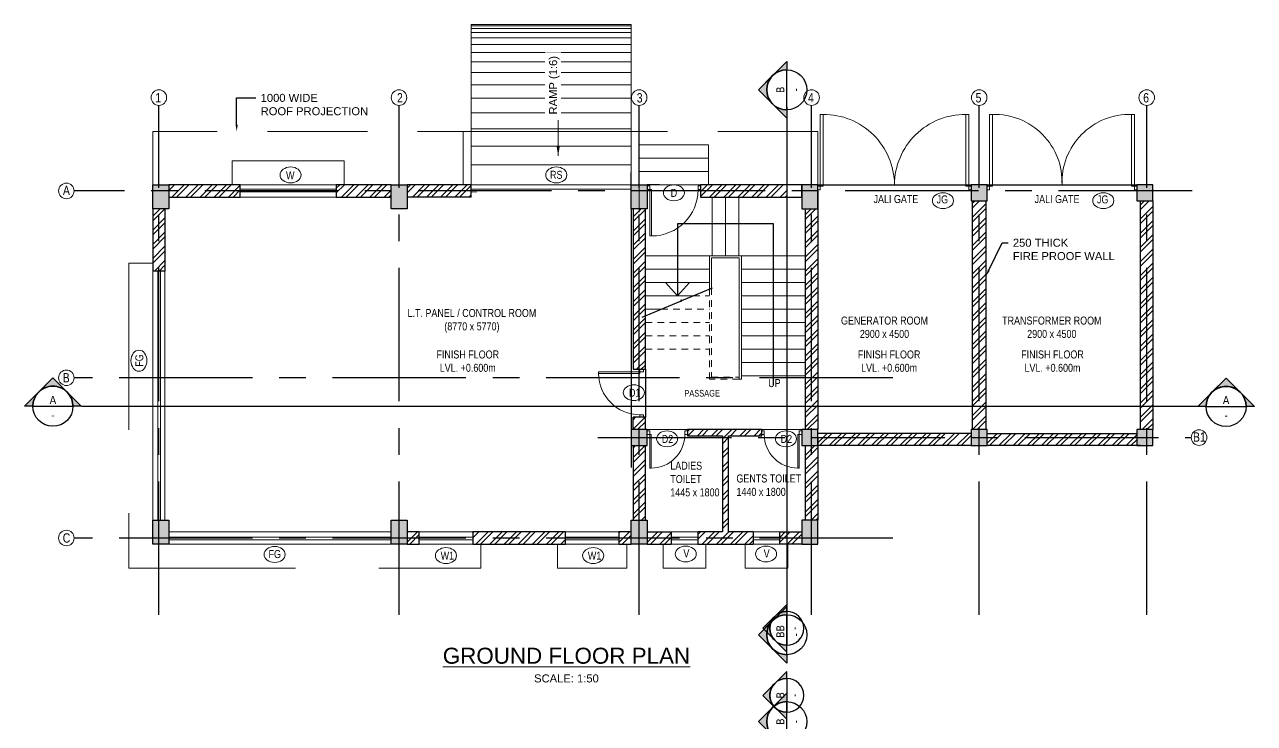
# Model space of a CAD drawing. Header units: millimetres. Extents: x 2923 to 3086, y 1840 to 1916.
# Drawn here: x 3021.62 to 3044.66, y 1899.89 to 1912.98 of the extents above; entities that cross this region are included whole.
import ezdxf
from ezdxf import colors
from ezdxf.entities.mleader import LeaderData, LeaderLine
from ezdxf.enums import TextEntityAlignment as Align
from ezdxf.math import Vec2, Vec3

# ---------------------------------------------------------------- set-up
doc = ezdxf.new("R2010")
doc.units = ezdxf.units.MM
doc.linetypes.add('CENTERX2', pattern=[4, 2.5, -0.5, 0.5, -0.5])
doc.linetypes.add('HIDDEN2', pattern=[0.1875, 0.125, -0.0625])
for name, color, linetype in [('COLUMN', 1, 'Continuous'), ('CONT. LINE', 7, 'Continuous'), ('DIM_100', 7, 'Continuous'), ('DIM_50', 7, 'Continuous'), ('GRID', 8, 'CENTERX2'), ('HATCH', 8, 'Continuous'), ('RAILING', 8, 'Continuous'), ('SECTION_LINE', 7, 'CENTERX2'), ('STAIR', 6, 'Continuous'), ('WALL', 1, 'Continuous')]:
    doc.layers.add(name, color=color, linetype=linetype)
for name, color, linetype, lineweight in [('DOOR', 8, 'Continuous', 13), ('RAMP', 6, 'Continuous', 13), ('ROLING_SHUTTER', 6, 'Continuous', 13), ('ROOF_PROJECTION', 8, 'HIDDEN2', 13), ('Text', 7, 'Continuous', 13), ('WINDOW', 8, 'Continuous', 13)]:
    doc.layers.add(name, color=color, linetype=linetype, lineweight=lineweight)
doc.styles.add('LII-GTEXT', font='arial.ttf', dxfattribs={"width": 0.8})
doc.styles.get("Standard").update_dxf_attribs({"font": 'arial.ttf'})
doc.styles.add('Tahoma', font='tahoma.ttf')
doc.linetypes.add('ZIGZAG', pattern='A,0.0001,-0.2,[131,ltypeshp.shx,S=0.2,R=0,X=-0.2,Y=0],-0.4,[131,ltypeshp.shx,S=0.2,R=180,X=0.2,Y=0],-0.2', length=0.8001)
doc.dimstyles.new('DIM_50', dxfattribs={"dimtxt": 0.15, "dimasz": 0.125, "dimexe": 0.125, "dimexo": 0.125, "dimgap": 0.0625, "dimtad": 1, "dimdec": 0, "dimlfac": 1000, "dimzin": 0, "dimdsep": 46, "dimtxsty": 'LII-GTEXT', "dimcen": 1, "dimclrd": 256, "dimclre": 256, "dimclrt": 256, "dimadec": 0, "dimazin": 0, "dimtfac": 1, "dimtdec": 0, "dimtofl": 0, "dimtmove": 0, "dimatfit": 3, "dimfxl": 1, "dimtolj": 1, "dimtzin": 0, "dimlwd": -1, "dimlwe": -1, "dimarcsym": 0})
pattern_1 = [(45, (2997.81983, 2044.94288), (-0.13258252, 0.13258252), []), (45, (2997.90822, 2044.94288), (-0.13258252, 0.13258252), [])]

# ---------------------------------------------------------------- blocks, each defined once
blk = doc.blocks.new('*U3')
h = blk.add_hatch(color=256)
edge = h.paths.add_edge_path()
edge.add_line((-6.35, 0), (-8.98, 0))
edge.add_line((-8.98, 0), (0, 8.98))
edge.add_line((0, 8.98), (8.98, 0))
edge.add_line((8.98, 0), (6.35, 0))
edge.add_arc((0, 0), 6.35, 0, 180)
blk.add_line((-6.35, 0), (6.35, 0))
for points in [[(-6.35, 0), (-8.98, 0), (0, 8.98), (8.98, 0), (6.35, 0, 1)], [(4.49, 4.49, 0.414214), (-4.49, 4.49), (0, 8.98), (4.49, 4.49)]]:
    blk.add_lwpolyline(points, format="xyb", close=True)
blk.add_circle((0, 0), 6.35)
at = {"style": 'Tahoma', "flags": 8}
blk.add_attdef('VIEWNUMBER', text='', height=2.5, dxfattribs=at).set_placement((0, 0), align=Align.BOTTOM_CENTER)
blk.add_attdef('SHEETNUMBER', text='', height=2.5, dxfattribs=at).set_placement((0, -1.59), align=Align.TOP_CENTER)
blk = doc.blocks.new('*U5')
h = blk.add_hatch(color=256)
edge = h.paths.add_edge_path()
edge.add_line((-0.25, 0), (-0.354, 0))
edge.add_line((-0.354, 0), (0, 0.354))
edge.add_line((0, 0.354), (0.354, 0))
edge.add_line((0.354, 0), (0.25, 0))
edge.add_arc((0, 0), 0.25, 0, 180)
blk.add_line((-0.25, 0), (0.25, 0))
for points in [[(-0.25, 0), (-0.354, 0), (0, 0.354), (0.354, 0), (0.25, 0, 1)], [(0.177, 0.177, 0.414214), (-0.177, 0.177), (0, 0.354), (0.177, 0.177)]]:
    blk.add_lwpolyline(points, format="xyb", close=True)
blk.add_circle((0, 0), 0.25)
at = {"style": 'Tahoma', "flags": 8}
blk.add_attdef('VIEWNUMBER', text='', height=0.0938, dxfattribs=at).set_placement((0, 0), align=Align.BOTTOM_CENTER)
blk.add_attdef('SHEETNUMBER', text='', height=0.0938, dxfattribs=at).set_placement((0, -0.063), align=Align.TOP_CENTER)

msp = doc.modelspace()

# ---------------------------------------------------------------- hatches: boundary and pattern name
at = {"layer": 'HATCH'}
h = msp.add_hatch(dxfattribs=at)
h.set_pattern_fill('ANSI32', color=256, scale=0.5)
h.set_pattern_definition(pattern_1)
h.paths.add_polyline_path([(3025.6615, 1909.7504), (3025.6615, 1909.9804), (3024.3215, 1909.9804), (3024.3215, 1909.7504)])
h.paths.add_polyline_path([(3028.4865, 1909.7504), (3028.4865, 1909.9804), (3027.4615, 1909.9804), (3027.4615, 1909.7504)])
h.paths.add_polyline_path([(3029.9865, 1909.7504), (3029.9865, 1909.9804), (3028.7865, 1909.9804), (3028.7865, 1909.7504)])
h.paths.add_polyline_path([(3024.0215, 1908.3654), (3024.2515, 1908.3654), (3024.2515, 1909.5304), (3024.0215, 1909.5304)])
h.paths.add_polyline_path([(3034.2865, 1909.9798), (3034.2865, 1909.7498), (3035.9007, 1909.7503), (3035.9007, 1909.9803)])
h.paths.add_polyline_path([(3033.0215, 1906.5254), (3033.2515, 1906.5254), (3033.2515, 1909.5304), (3033.0215, 1909.5304)])
h.paths.add_polyline_path([(3033.2515, 1905.3954), (3033.2515, 1905.6254), (3033.0215, 1905.6254), (3033.0215, 1905.3954)])
h.paths.add_polyline_path([(3033.0215, 1903.7004), (3033.2515, 1903.7004), (3033.2515, 1905.0954), (3033.0215, 1905.0954)])
h.paths.add_polyline_path([(3034.0393, 1905.3954), (3034.0393, 1905.2804), (3034.6965, 1905.2804), (3034.6965, 1903.4804), (3034.2365, 1903.4804), (3034.2365, 1903.2504), (3035.2715, 1903.2504), (3035.2715, 1903.4804), (3034.8115, 1903.4804), (3034.8115, 1905.2804), (3035.431, 1905.2804), (3035.431, 1905.3954)])
h.paths.add_polyline_path([(3028.7865, 1903.2504), (3029.0165, 1903.2504), (3029.0165, 1903.4804), (3028.7865, 1903.4804)])
h.paths.add_polyline_path([(3031.7565, 1903.2504), (3031.7565, 1903.4804), (3030.0165, 1903.4804), (3030.0165, 1903.2504)])
h.paths.add_polyline_path([(3032.9865, 1903.2504), (3032.9865, 1903.4804), (3032.7565, 1903.4804), (3032.7565, 1903.2504)])
h.paths.add_polyline_path([(3033.7365, 1903.2504), (3033.7365, 1903.4804), (3033.2865, 1903.4804), (3033.2865, 1903.2504)])
h.paths.add_polyline_path([(3035.7715, 1903.2504), (3035.9007, 1903.2504), (3035.9007, 1903.4804), (3035.7715, 1903.4804)])
h.paths.add_polyline_path([(3035.9007, 1903.2504), (3036.1815, 1903.2504), (3036.1815, 1903.4804), (3035.9007, 1903.4804)])
h.paths.add_polyline_path([(3036.4815, 1905.0954), (3036.2515, 1905.0954), (3036.2515, 1903.7004), (3036.4815, 1903.7004)])
h.paths.add_polyline_path([(3036.2515, 1905.3954), (3036.4815, 1905.3954), (3036.4815, 1905.8289), (3036.2515, 1905.8289)])
h.paths.add_polyline_path([(3036.2515, 1905.8289), (3036.4815, 1905.8289), (3036.4815, 1909.5304), (3036.2515, 1909.5304)])
h.paths.add_polyline_path([(3036.4815, 1905.3254), (3036.4815, 1905.0954), (3039.3565, 1905.0954), (3039.3565, 1905.3254)])
h.paths.add_polyline_path([(3039.3815, 1905.3954), (3039.6315, 1905.3954), (3039.6315, 1905.8289), (3039.3815, 1905.8289)])
h.paths.add_polyline_path([(3039.3815, 1905.8289), (3039.6315, 1905.8289), (3039.6315, 1909.6804), (3039.3815, 1909.6804)])
h.paths.add_polyline_path([(3042.4615, 1905.0954), (3042.4615, 1905.3254), (3039.6565, 1905.3254), (3039.6565, 1905.0954)])
h.paths.add_polyline_path([(3042.7615, 1909.6804), (3042.5315, 1909.6804), (3042.5315, 1905.8289), (3042.7615, 1905.8289)])
h = msp.add_hatch(color=256, dxfattribs=at)
h.dxf.hatch_style = 1
h.paths.add_polyline_path([(3024.3215, 1909.9804), (3024.0215, 1909.9804), (3024.0215, 1909.5304), (3024.3215, 1909.5304)])
h = msp.add_hatch(color=256, dxfattribs=at)
h.dxf.hatch_style = 1
h.paths.add_polyline_path([(3028.7865, 1909.9804), (3028.4865, 1909.9804), (3028.4865, 1909.5304), (3028.7865, 1909.5304)])
h = msp.add_hatch(color=256, dxfattribs=at)
h.dxf.hatch_style = 1
h.paths.add_polyline_path([(3033.2865, 1909.9804), (3032.9865, 1909.9804), (3032.9865, 1909.5304), (3033.2865, 1909.5304)])
h = msp.add_hatch(color=256, dxfattribs=at)
h.dxf.hatch_style = 1
h.paths.add_polyline_path([(3036.4815, 1909.9804), (3036.1815, 1909.9804), (3036.1815, 1909.5304), (3036.4815, 1909.5304)])
h = msp.add_hatch(color=256, dxfattribs=at)
h.dxf.hatch_style = 1
h.paths.add_polyline_path([(3039.6565, 1909.9804), (3039.3565, 1909.9804), (3039.3565, 1909.6804), (3039.6565, 1909.6804)])
h = msp.add_hatch(color=256, dxfattribs=at)
h.dxf.hatch_style = 1
h.paths.add_polyline_path([(3042.7615, 1909.9804), (3042.4615, 1909.9804), (3042.4615, 1909.6804), (3042.7615, 1909.6804)])
h = msp.add_hatch(dxfattribs=at)
h.set_pattern_fill('ANSI32', color=256, scale=0.5)
h.set_pattern_definition(pattern_1)
h.paths.add_polyline_path([(3042.6115, 1905.8289), (3042.5315, 1905.8289), (3042.5315, 1905.3954), (3042.6115, 1905.3954)])
h.paths.add_polyline_path([(3042.6115, 1905.3954), (3042.7615, 1905.3954), (3042.7615, 1905.8289), (3042.6115, 1905.8289)])
h = msp.add_hatch(color=256, dxfattribs=at)
h.dxf.hatch_style = 1
h.paths.add_polyline_path([(3033.2865, 1905.3954), (3032.9865, 1905.3954), (3032.9865, 1905.0954), (3033.2865, 1905.0954)])
h = msp.add_hatch(color=256, dxfattribs=at)
h.dxf.hatch_style = 1
h.paths.add_polyline_path([(3036.4815, 1905.3954), (3036.1815, 1905.3954), (3036.1815, 1905.0954), (3036.4815, 1905.0954)])
h = msp.add_hatch(color=256, dxfattribs=at)
h.dxf.hatch_style = 1
h.paths.add_polyline_path([(3039.6565, 1905.3954), (3039.3565, 1905.3954), (3039.3565, 1905.0954), (3039.6565, 1905.0954)])
h = msp.add_hatch(color=256, dxfattribs=at)
h.dxf.hatch_style = 1
h.paths.add_polyline_path([(3042.7615, 1905.3954), (3042.4615, 1905.3954), (3042.4615, 1905.0954), (3042.7615, 1905.0954)])
h = msp.add_hatch(color=256, dxfattribs=at)
h.dxf.hatch_style = 1
h.paths.add_polyline_path([(3024.3215, 1903.7004), (3024.0215, 1903.7004), (3024.0215, 1903.2504), (3024.3215, 1903.2504)])
h = msp.add_hatch(color=256, dxfattribs=at)
h.dxf.hatch_style = 1
h.paths.add_polyline_path([(3028.7865, 1903.7004), (3028.4865, 1903.7004), (3028.4865, 1903.2504), (3028.7865, 1903.2504)])
h = msp.add_hatch(color=256, dxfattribs=at)
h.dxf.hatch_style = 1
h.paths.add_polyline_path([(3033.2865, 1903.7004), (3032.9865, 1903.7004), (3032.9865, 1903.2504), (3033.2865, 1903.2504)])
h = msp.add_hatch(color=256, dxfattribs=at)
h.dxf.hatch_style = 1
h.paths.add_polyline_path([(3036.4815, 1903.7004), (3036.1815, 1903.7004), (3036.1815, 1903.2504), (3036.4815, 1903.2504)])

# ---------------------------------------------------------------- linework, layer by layer
at = {"layer": 'COLUMN'}
for points in [[(3024.0215, 1909.9804), (3024.3215, 1909.9804), (3024.3215, 1909.5304), (3024.0215, 1909.5304)], [(3028.4865, 1909.9804), (3028.7865, 1909.9804), (3028.7865, 1909.5304), (3028.4865, 1909.5304)], [(3032.9865, 1909.9804), (3033.2865, 1909.9804), (3033.2865, 1909.5304), (3032.9865, 1909.5304)], [(3036.4815, 1909.9804), (3036.1815, 1909.9804), (3036.1815, 1909.5304), (3036.4815, 1909.5304)], [(3039.6565, 1909.9804), (3039.3565, 1909.9804), (3039.3565, 1909.6804), (3039.6565, 1909.6804)], [(3042.7615, 1909.9804), (3042.4615, 1909.9804), (3042.4615, 1909.6804), (3042.7615, 1909.6804)], [(3033.2865, 1905.3954), (3032.9865, 1905.3954), (3032.9865, 1905.0954), (3033.2865, 1905.0954)], [(3036.4815, 1905.3954), (3036.1815, 1905.3954), (3036.1815, 1905.0954), (3036.4815, 1905.0954)], [(3039.6565, 1905.3954), (3039.3565, 1905.3954), (3039.3565, 1905.0954), (3039.6565, 1905.0954)], [(3042.7615, 1905.3954), (3042.4615, 1905.3954), (3042.4615, 1905.0954), (3042.7615, 1905.0954)], [(3024.0215, 1903.7004), (3024.3215, 1903.7004), (3024.3215, 1903.2504), (3024.0215, 1903.2504)], [(3028.4865, 1903.7004), (3028.7865, 1903.7004), (3028.7865, 1903.2504), (3028.4865, 1903.2504)], [(3032.9865, 1903.7004), (3033.2865, 1903.7004), (3033.2865, 1903.2504), (3032.9865, 1903.2504)], [(3036.4815, 1903.7004), (3036.1815, 1903.7004), (3036.1815, 1903.2504), (3036.4815, 1903.2504)]]:
    msp.add_lwpolyline(points, close=True, dxfattribs=at)
at = {"layer": 'CONT. LINE'}
msp.add_lwpolyline([(3033.1936, 1907.5017), (3033.9111, 1907.8025), (3033.9235, 1907.7891), (3033.9218, 1907.8256), (3033.9342, 1907.8122), (3034.5083, 1908.0529)], dxfattribs=at)
at = {"layer": 'DIM_50'}
for p, q in [((3036.4815, 1909.9804), (3039.3565, 1909.9804)), ((3039.6565, 1909.9804), (3042.4615, 1909.9804)), ((3033.2515, 1906.5254), (3033.2515, 1905.6254))]:
    msp.add_line(p, q, dxfattribs=at)
for points in [[(3035.6515, 1906.2257), (3035.6515, 1909.2479), (3033.8515, 1909.2479), (3033.8515, 1907.9004)], [(3033.6269, 1908.1504), (3033.8515, 1907.9004), (3034.076, 1908.1504)]]:
    msp.add_lwpolyline(points, dxfattribs=at)
at = {"layer": 'DOOR', "lineweight": 9}
for points in [[(3036.582, 1909.9555), (3036.582, 1911.2983), (3036.5272, 1911.2983), (3036.5272, 1909.9555)], [(3039.2559, 1909.9554), (3039.2559, 1911.2983), (3039.3107, 1911.2983), (3039.3107, 1909.9554)], [(3039.757, 1909.9554), (3039.757, 1911.2983), (3039.7022, 1911.2983), (3039.7022, 1909.9554)], [(3042.3595, 1909.9554), (3042.3595, 1911.2983), (3042.4143, 1911.2983), (3042.4143, 1909.9554)], [(3033.3336, 1909.9579), (3033.3336, 1909.8893), (3033.2865, 1909.8893), (3033.2865, 1909.9579)], [(3033.369, 1909.8893), (3033.369, 1909.0224), (3033.3336, 1909.0224), (3033.3336, 1909.8893)], [(3034.2865, 1909.9579), (3034.2865, 1909.8893), (3034.2393, 1909.8893), (3034.2393, 1909.9579)], [(3036.5272, 1909.9555), (3036.5272, 1909.8869), (3036.48, 1909.8869), (3036.48, 1909.9555)], [(3039.3107, 1909.9555), (3039.3107, 1909.8869), (3039.3579, 1909.8869), (3039.3579, 1909.9555)], [(3039.7022, 1909.9555), (3039.7022, 1909.8869), (3039.655, 1909.8869), (3039.655, 1909.9555)], [(3042.4143, 1909.9555), (3042.4143, 1909.8869), (3042.4615, 1909.8869), (3042.4615, 1909.9555)], [(3033.2165, 1906.5254), (3033.1479, 1906.5254), (3033.1479, 1906.4783), (3033.2165, 1906.4783)], [(3033.1479, 1906.4468), (3032.3767, 1906.4468), (3032.3767, 1906.4782), (3033.1479, 1906.4782)], [(3033.2172, 1905.6726), (3033.1486, 1905.6726), (3033.1486, 1905.6254), (3033.2172, 1905.6254)], [(3033.3336, 1905.3729), (3033.3336, 1905.3043), (3033.2865, 1905.3043), (3033.2865, 1905.3729)], [(3034.0393, 1905.3729), (3034.0393, 1905.3043), (3033.9921, 1905.3043), (3033.9921, 1905.3729)], [(3035.431, 1905.374), (3035.431, 1905.3054), (3035.4781, 1905.3054), (3035.4781, 1905.374)], [(3036.1343, 1905.374), (3036.1343, 1905.3054), (3036.1815, 1905.3054), (3036.1815, 1905.374)], [(3033.3592, 1905.3043), (3033.3592, 1904.6738), (3033.3335, 1904.6738), (3033.3335, 1905.3043)], [(3036.1086, 1905.3054), (3036.1086, 1904.6749), (3036.1343, 1904.6749), (3036.1343, 1905.3054)]]:
    msp.add_lwpolyline(points, close=True, dxfattribs=at)
for centre, radius, start, end in [((3036.5921, 1909.9714), 1.3269, 0.38751, 90.47488), ((3039.2434, 1909.9738), 1.3245, 89.48262, 179.71461), ((3039.7926, 1910.0314), 1.2674, 357.69646, 91.58584), ((3042.3253, 1910.0314), 1.2674, 88.41416, 182.30354), ((3033.3695, 1909.8922), 0.8698, 269.96689, 359.80768), ((3033.1505, 1906.4463), 0.7738, 179.96689, 269.80768), ((3033.3595, 1905.3064), 0.6326, 269.96689, 359.80768), ((3036.1086, 1905.3054), 0.6305, 179.99868, 270)]:
    msp.add_arc(centre, radius, start, end, dxfattribs=at)
at = {"layer": 'GRID'}
for p, q in [((3024.1365, 1901.9254), (3024.1365, 1911.4679)), ((3033.1365, 1901.9254), (3033.1365, 1911.4679)), ((3036.3665, 1901.9254), (3036.3665, 1911.4679)), ((3039.5065, 1901.9254), (3039.5065, 1911.4679)), ((3042.6465, 1901.9254), (3042.6465, 1911.4679)), ((3043.4951, 1909.8654), (3022.5495, 1909.8654)), ((3037.8911, 1906.3654), (3022.5495, 1906.3654)), ((3032.363, 1905.2454), (3043.4803, 1905.2454)), ((3037.8911, 1903.3654), (3022.5495, 1903.3654))]:
    msp.add_line(p, q, dxfattribs=at)
at = {"layer": 'RAILING'}
msp.add_line((3032.9865, 1909.5304), (3032.9865, 1904.6856), dxfattribs=at)
at = {"layer": 'RAMP'}
for p, q in [((3029.9865, 1912.9554), (3032.9865, 1912.9554)), ((3029.9865, 1912.9054), (3032.9865, 1912.9054)), ((3029.9865, 1912.8304), (3032.9865, 1912.8304)), ((3029.9865, 1912.7304), (3032.9865, 1912.7304)), ((3029.9865, 1912.6054), (3032.9865, 1912.6054)), ((3029.9865, 1912.4554), (3032.9865, 1912.4554)), ((3029.9865, 1912.2804), (3032.9865, 1912.2804)), ((3029.9865, 1912.0804), (3032.9865, 1912.0804)), ((3029.9865, 1911.8554), (3032.9865, 1911.8554)), ((3029.9865, 1911.6054), (3032.9865, 1911.6054)), ((3029.9865, 1911.3304), (3032.9865, 1911.3304)), ((3029.9865, 1911.0304), (3032.9865, 1911.0304)), ((3029.9865, 1910.7054), (3032.9865, 1910.7054)), ((3029.9865, 1910.3554), (3032.9865, 1910.3554)), ((3029.9865, 1909.9804), (3032.9865, 1909.9804))]:
    msp.add_line(p, q, dxfattribs=at)
msp.add_lwpolyline([(3029.9865, 1909.9804), (3029.9865, 1912.9804), (3032.9865, 1912.9804), (3032.9865, 1909.9804)], dxfattribs=at)
at = {"layer": 'ROLING_SHUTTER', "linetype": 'ZIGZAG', "ltscale": 0.25}
msp.add_lwpolyline([(3029.9865, 1909.9002), (3032.9865, 1909.9002)], dxfattribs=at)
at = {"layer": 'ROLING_SHUTTER', "lineweight": 9, "transparency": 33554559}
for points in [[(3029.9865, 1909.9432), (3029.9908, 1909.9432), (3029.9865, 1909.8404)], [(3029.9908, 1909.9432), (3029.9865, 1909.8404), (3029.9908, 1909.8491)], [(3029.9865, 1909.8404), (3029.9908, 1909.8491), (3030.0979, 1909.8404)], [(3029.9908, 1909.8491), (3030.0979, 1909.8404), (3030.0979, 1909.8491)]]:
    msp.add_solid(points, dxfattribs=at)
at = {"layer": 'ROOF_PROJECTION', "ltscale": 15}
msp.add_lwpolyline([(3036.4815, 1909.9804), (3036.4815, 1910.9804), (3024.0215, 1910.9804), (3024.0215, 1909.9804)], dxfattribs=at)
at = {"layer": 'ROOF_PROJECTION', "ltscale": 25}
for points in [[(3029.8365, 1909.9804), (3029.8365, 1910.9804), (3033.1365, 1910.9804), (3033.1365, 1909.4684)], [(3027.6115, 1909.9804), (3027.6115, 1910.4304), (3025.5115, 1910.4304), (3025.5115, 1909.9804)], [(3032.9065, 1903.2504), (3032.9065, 1902.8004), (3031.6065, 1902.8004), (3031.6065, 1903.2504)], [(3034.3865, 1903.2504), (3034.3865, 1902.8004), (3033.5865, 1902.8004), (3033.5865, 1903.2504)], [(3035.9215, 1903.2504), (3035.9215, 1902.8004), (3035.1215, 1902.8004), (3035.1215, 1903.2504)]]:
    msp.add_lwpolyline(points, dxfattribs=at)
at = {"layer": 'SECTION_LINE', "ltscale": 10}
for points, elevation in [([(3035.9007, 1911.4339), (3035.9007, 1901.6883)], 0.02), ([(3043.6488, 1905.8289), (3022.6855, 1905.8289)], 0.01)]:
    msp.add_lwpolyline(points, dxfattribs=dict(at, elevation=elevation))
at = {"layer": 'STAIR', "lineweight": 13}
for p, q in [((3034.4365, 1910.7298), (3033.1365, 1910.7298)), ((3033.1365, 1909.9798), (3033.1365, 1910.7298)), ((3034.4365, 1909.9798), (3034.4365, 1910.7298)), ((3034.4365, 1910.4798), (3033.1365, 1910.4798)), ((3034.4365, 1910.2298), (3033.1365, 1910.2298)), ((3034.2865, 1909.9798), (3033.5165, 1909.9804)), ((3034.5015, 1908.6504), (3034.5015, 1909.7504)), ((3034.7515, 1908.6504), (3034.7515, 1909.7504)), ((3035.0015, 1908.6504), (3035.0015, 1909.7504)), ((3034.4515, 1908.029), (3034.4515, 1908.6504))]:
    msp.add_line(p, q, dxfattribs=at)
at = {"layer": 'STAIR', "linetype": 'HIDDEN2', "lineweight": 13}
for p, q in [((3034.1446, 1907.9004), (3034.4515, 1907.9004)), ((3034.4515, 1906.3404), (3034.4515, 1908.029)), ((3033.5482, 1907.6504), (3034.4515, 1907.6504)), ((3035.0115, 1906.3404), (3034.4515, 1906.3404))]:
    msp.add_line(p, q, dxfattribs=at)
at = {"layer": 'STAIR', "lineweight": 13}
for points in [[(3036.2515, 1908.6504), (3033.2515, 1908.6504)], [(3035.0515, 1908.6504), (3035.0515, 1906.3404), (3035.0115, 1906.3404), (3035.0115, 1908.6104), (3034.4915, 1908.6104), (3034.4915, 1908.0458)], [(3034.4515, 1908.4004), (3033.2515, 1908.4004)], [(3036.2515, 1908.4004), (3035.0515, 1908.4004)], [(3033.2515, 1908.1504), (3034.4515, 1908.1504)], [(3036.2515, 1908.1504), (3035.0515, 1908.1504)], [(3033.2515, 1907.9004), (3034.1446, 1907.9004)], [(3036.2515, 1907.9004), (3035.0515, 1907.9004)], [(3033.2515, 1907.6504), (3033.5482, 1907.6504)], [(3036.2515, 1907.6504), (3035.0515, 1907.6504)], [(3036.2515, 1907.4004), (3035.0515, 1907.4004)], [(3036.2515, 1907.1504), (3035.0515, 1907.1504)], [(3036.2515, 1906.9004), (3035.0515, 1906.9004)], [(3036.2515, 1906.6504), (3035.0515, 1906.6504)], [(3036.2515, 1906.4004), (3035.0515, 1906.4004)]]:
    msp.add_lwpolyline(points, dxfattribs=at)
at = {"layer": 'STAIR', "linetype": 'HIDDEN2', "lineweight": 13}
for points in [[(3034.4915, 1908.0458), (3034.4915, 1906.3804), (3035.0115, 1906.3804)], [(3033.2515, 1907.4004), (3034.4515, 1907.4004)], [(3033.2515, 1907.1504), (3034.4515, 1907.1504)], [(3033.2515, 1906.9004), (3034.4515, 1906.9004)]]:
    msp.add_lwpolyline(points, dxfattribs=at)
at = {"layer": 'Text'}
for p, q in [((3034.0393, 1905.3954), (3033.2865, 1905.3954)), ((3035.431, 1905.3954), (3036.1815, 1905.3954))]:
    msp.add_line(p, q, dxfattribs=at)
for centre in [(3024.1365, 1911.6137), (3028.6365, 1911.6137), (3033.1365, 1911.6137), (3036.3665, 1911.6137), (3039.5065, 1911.6137), (3042.6465, 1911.6137), (3022.4036, 1909.8654), (3022.4036, 1906.3654), (3043.6261, 1905.2454), (3022.4036, 1903.3654)]:
    msp.add_circle(centre, 0.1458, dxfattribs=at)
at = {"layer": 'Text', "extrusion": (0, 0, -1)}
for centre in [(3026.6045, 1910.1653), (3031.5831, 1910.1653), (3033.7862, 1909.8306), (3038.828, 1909.6835), (3041.8324, 1909.6835), (3033.0355, 1906.0873), (3033.6589, 1905.2221), (3035.8866, 1905.2221), (3029.5164, 1903.0359), (3032.2738, 1903.0359)]:
    msp.add_ellipse(centre, major_axis=(0.1976, 0), ratio=0.7521033, dxfattribs=at)
at = {"layer": 'Text'}
for centre, major_axis in [((3023.7629, 1906.6858), (0, 0.1976)), ((3026.306, 1903.0576), (0.1976, 0)), ((3034.0087, 1903.0655), (0.1976, 0)), ((3035.5131, 1903.0655), (0.1976, 0))]:
    msp.add_ellipse(centre, major_axis=major_axis, ratio=0.7521033, dxfattribs=at)
at = {"layer": 'WALL'}
for p, q in [((3032.9865, 1909.9804), (3032.9865, 1910.2104)), ((3029.9865, 1909.9804), (3028.7865, 1909.9804)), ((3029.9865, 1909.7504), (3029.9865, 1909.9804)), ((3029.9865, 1909.7504), (3029.9865, 1909.9804)), ((3033.5165, 1909.9804), (3033.2865, 1909.9804)), ((3029.9865, 1909.7504), (3028.7865, 1909.7504)), ((3024.0215, 1909.5304), (3024.0215, 1908.3654)), ((3024.2515, 1909.5304), (3024.2515, 1908.3654)), ((3024.2515, 1908.3654), (3024.0215, 1908.3654)), ((3033.0215, 1905.3954), (3033.0215, 1905.6254)), ((3033.2515, 1905.6254), (3033.0215, 1905.6254)), ((3033.2515, 1905.3954), (3033.2515, 1905.6254)), ((3033.7365, 1903.4804), (3033.7365, 1903.2504)), ((3034.2365, 1903.4804), (3034.2365, 1903.2504)), ((3035.2715, 1903.4804), (3035.2715, 1903.2504))]:
    msp.add_line(p, q, dxfattribs=at)
for points in [[(3024.3215, 1909.7504), (3025.6615, 1909.7504), (3025.6615, 1909.9804), (3024.3215, 1909.9804)], [(3028.4865, 1909.9804), (3027.4615, 1909.9804), (3027.4615, 1909.7504), (3028.4865, 1909.7504)], [(3036.4815, 1909.8654), (3036.4815, 1905.3954)], [(3033.0215, 1909.5304), (3033.0215, 1906.5254), (3033.2515, 1906.5254), (3033.2515, 1909.5304)], [(3036.2515, 1905.3954), (3036.2515, 1909.5304)], [(3039.3815, 1905.3954), (3039.3815, 1909.6804), (3039.6315, 1909.6804), (3039.6315, 1905.3954)], [(3042.5315, 1905.3954), (3042.5315, 1909.6804), (3042.7615, 1909.6804), (3042.7615, 1905.3954)], [(3035.2715, 1903.4804), (3034.8115, 1903.4804), (3034.8115, 1905.2804), (3035.431, 1905.2804), (3035.431, 1905.3954), (3034.0393, 1905.3954), (3034.0393, 1905.2804), (3034.6965, 1905.2804), (3034.6965, 1903.4804), (3034.2365, 1903.4804)], [(3039.3565, 1905.3254), (3036.4815, 1905.3254)], [(3036.4815, 1905.2504), (3036.4815, 1903.7004)], [(3039.6565, 1905.3254), (3042.4615, 1905.3254)], [(3033.0215, 1905.0954), (3033.0215, 1903.7004)], [(3033.2515, 1903.7004), (3033.2515, 1905.0954)], [(3036.2515, 1903.7004), (3036.2515, 1905.0954)], [(3039.3565, 1905.0954), (3036.4815, 1905.0954)], [(3042.5201, 1905.0954), (3039.6565, 1905.0954)], [(3028.7865, 1903.2504), (3029.0165, 1903.2504), (3029.0165, 1903.4804), (3028.7865, 1903.4804)], [(3030.0165, 1903.2504), (3031.7565, 1903.2504), (3031.7565, 1903.4804), (3030.0165, 1903.4804), (3030.0165, 1903.2504)], [(3032.9865, 1903.4804), (3032.7565, 1903.4804), (3032.7565, 1903.2504), (3032.9865, 1903.2504)], [(3033.2865, 1903.4804), (3033.7365, 1903.4804)], [(3036.1815, 1903.2504), (3035.7715, 1903.2504), (3035.7715, 1903.4804), (3036.1815, 1903.4804)], [(3033.2865, 1903.2504), (3033.7365, 1903.2504)], [(3034.2365, 1903.2504), (3035.2715, 1903.2504)]]:
    msp.add_lwpolyline(points, dxfattribs=at)
msp.add_lwpolyline([(3034.2865, 1909.7498), (3036.1815, 1909.7504), (3036.1815, 1909.9804), (3034.2865, 1909.9798)], close=True, dxfattribs=at)
at = {"layer": 'WINDOW'}
for p, q in [((3025.6615, 1909.9804), (3027.4615, 1909.9804)), ((3025.6615, 1909.8973), (3027.4615, 1909.8973)), ((3025.6615, 1909.8473), (3027.4615, 1909.8473)), ((3025.6615, 1909.7504), (3027.4615, 1909.7504)), ((3024.0215, 1908.3654), (3024.0215, 1903.7004)), ((3024.1183, 1908.3654), (3024.1183, 1903.7004)), ((3024.1683, 1908.3654), (3024.1683, 1903.7004)), ((3024.2515, 1908.3654), (3024.2515, 1903.7004)), ((3024.3215, 1903.4804), (3028.4865, 1903.4804)), ((3024.3215, 1903.3836), (3028.4865, 1903.3836)), ((3024.3215, 1903.3336), (3028.4865, 1903.3336)), ((3029.0165, 1903.4804), (3030.0165, 1903.4804)), ((3029.0165, 1903.3836), (3030.0165, 1903.3836)), ((3029.0165, 1903.3336), (3030.0165, 1903.3336)), ((3031.7565, 1903.4804), (3032.7565, 1903.4804)), ((3031.7565, 1903.3836), (3032.7565, 1903.3836)), ((3031.7565, 1903.3336), (3032.7565, 1903.3336)), ((3033.7365, 1903.4804), (3034.2365, 1903.4804)), ((3033.7365, 1903.3836), (3034.2365, 1903.3836)), ((3033.7365, 1903.3336), (3034.2365, 1903.3336)), ((3035.2715, 1903.4804), (3035.7715, 1903.4804)), ((3035.2715, 1903.3836), (3035.7715, 1903.3836)), ((3035.2715, 1903.3336), (3035.7715, 1903.3336)), ((3024.3215, 1903.2504), (3028.4865, 1903.2504)), ((3029.0165, 1903.2504), (3030.0165, 1903.2504)), ((3031.7565, 1903.2504), (3032.7565, 1903.2504)), ((3033.7365, 1903.2504), (3034.2365, 1903.2504)), ((3035.2715, 1903.2504), (3035.7715, 1903.2504))]:
    msp.add_line(p, q, dxfattribs=at)

# ---------------------------------------------------------------- block references
at = {"layer": 'DIM_100'}
ref = msp.add_blockref('*U3', (3035.9007, 1901.6738, 0.02), dxfattribs=dict(at, xscale=-0.05, yscale=0.05, zscale=0.05, rotation=90))
ref.add_attrib('VIEWNUMBER', 'B', dxfattribs={"layer": '0', "height": 0.15, "rotation": 90, "style": 'Tahoma'}).set_placement((3035.9007, 1901.6738, 0.02), align=Align.BOTTOM_CENTER)
ref.add_attrib('SHEETNUMBER', '-', dxfattribs={"layer": '0', "height": 0.125, "rotation": 90, "style": 'Tahoma'}).set_placement((3035.9801, 1901.6738, 0.02), align=Align.TOP_CENTER)
at = {"layer": 'DIM_50'}
ref = msp.add_blockref('*U5', (3035.9007, 1911.7592), dxfattribs=dict(at, xscale=1.5, yscale=1.5, zscale=1.5, rotation=90))
ref.add_attrib('VIEWNUMBER', 'B', dxfattribs={"layer": '0', "height": 0.15, "rotation": 90, "style": 'Tahoma'}).set_placement((3035.9007, 1911.7592), align=Align.BOTTOM_CENTER)
ref.add_attrib('SHEETNUMBER', '-', dxfattribs={"layer": '0', "height": 0.1406, "rotation": 90, "style": 'Tahoma'}).set_placement((3035.9944, 1911.7592), align=Align.TOP_CENTER)
ref = msp.add_blockref('*U5', (3022.1512, 1905.8328), dxfattribs=dict(at, xscale=1.5, yscale=1.5, zscale=1.5))
ref.add_attrib('VIEWNUMBER', 'A', dxfattribs={"layer": '0', "height": 0.15, "style": 'Tahoma'}).set_placement((3022.1512, 1905.8328), align=Align.BOTTOM_CENTER)
ref.add_attrib('SHEETNUMBER', '-', dxfattribs={"layer": '0', "height": 0.1406, "style": 'Tahoma'}).set_placement((3022.1512, 1905.739), align=Align.TOP_CENTER)
ref = msp.add_blockref('*U5', (3044.1327, 1905.8289), dxfattribs=dict(at, xscale=1.5, yscale=1.5, zscale=1.5))
ref.add_attrib('VIEWNUMBER', 'A', dxfattribs={"layer": '0', "height": 0.15, "style": 'Tahoma'}).set_placement((3044.1327, 1905.8289), align=Align.BOTTOM_CENTER)
ref.add_attrib('SHEETNUMBER', '-', dxfattribs={"layer": '0', "height": 0.1406, "style": 'Tahoma'}).set_placement((3044.1327, 1905.7351), align=Align.TOP_CENTER)
ref = msp.add_blockref('*U5', (3035.9007, 1901.5545), dxfattribs=dict(at, xscale=1.5, yscale=1.5, zscale=1.5, rotation=90))
ref.add_attrib('VIEWNUMBER', 'B', dxfattribs={"layer": '0', "height": 0.15, "rotation": 90, "style": 'Tahoma'}).set_placement((3035.9007, 1901.5545), align=Align.BOTTOM_CENTER)
ref.add_attrib('SHEETNUMBER', '-', dxfattribs={"layer": '0', "height": 0.1406, "rotation": 90, "style": 'Tahoma'}).set_placement((3035.9944, 1901.5545), align=Align.TOP_CENTER)
ref = msp.add_blockref('*U3', (3035.9007, 1900.4184, 0.02), dxfattribs=dict(at, xscale=-0.05, yscale=0.05, zscale=0.05, rotation=90))
ref.add_attrib('VIEWNUMBER', 'B', dxfattribs={"layer": '0', "height": 0.15, "rotation": 90, "style": 'Tahoma'}).set_placement((3035.9007, 1900.4184, 0.02), align=Align.BOTTOM_CENTER)
ref.add_attrib('SHEETNUMBER', '-', dxfattribs={"layer": '0', "height": 0.125, "rotation": 90, "style": 'Tahoma'}).set_placement((3035.9801, 1900.4184, 0.02), align=Align.TOP_CENTER)
ref = msp.add_blockref('*U5', (3035.9007, 1899.9257), dxfattribs=dict(at, xscale=1.5, yscale=1.5, zscale=1.5, rotation=90))
ref.add_attrib('VIEWNUMBER', 'B', dxfattribs={"layer": '0', "height": 0.15, "rotation": 90, "style": 'Tahoma'}).set_placement((3035.9007, 1899.9257), align=Align.BOTTOM_CENTER)
ref.add_attrib('SHEETNUMBER', '-', dxfattribs={"layer": '0', "height": 0.1406, "rotation": 90, "style": 'Tahoma'}).set_placement((3035.9944, 1899.9257), align=Align.TOP_CENTER)

# ---------------------------------------------------------------- texts
at = {"layer": 'Text', "width": 0.8}
for s, height, p in [('1', 0.175, (3024.0697, 1911.5224)), ('2', 0.175, (3028.5981, 1911.5224)), ('3', 0.175, (3033.0906, 1911.5224)), ('4', 0.175, (3036.2991, 1911.5224)), ('5', 0.175, (3039.4391, 1911.5224)), ('6', 0.175, (3042.5791, 1911.5224)), ('W', 0.15, (3026.52, 1910.0801)), ('RS', 0.15, (3031.4657, 1910.0924)), ('A', 0.175, (3022.3392, 1909.7885)), ('D', 0.15, (3033.7267, 1909.7544)), ('JALI GATE', 0.15, (3037.5273, 1909.6382)), ('JG', 0.15, (3038.7097, 1909.632)), ('JALI GATE', 0.15, (3040.5459, 1909.6382)), ('JG', 0.15, (3041.7141, 1909.632)), ('B', 0.175, (3022.3351, 1906.2787)), ('UP', 0.15, (3035.5535, 1906.1918)), ('D1', 0.15, (3032.945, 1906.0111)), ('D2', 0.15, (3033.5593, 1905.146)), ('D2', 0.15, (3035.7871, 1905.146)), ('B1', 0.175, (3043.5125, 1905.1685)), ('C', 0.175, (3022.3351, 1903.2787)), ('FG', 0.15, (3026.1916, 1902.9897)), ('W1', 0.15, (3029.4168, 1902.9597)), ('W1', 0.15, (3032.1743, 1902.9597)), ('V', 0.15, (3033.9643, 1903.0007)), ('V', 0.15, (3035.4687, 1903.0007))]:
    msp.add_text(s, height=height, dxfattribs=at).set_placement(p)
msp.add_text('FG', height=0.15, rotation=90, dxfattribs=at).set_placement((3023.8449, 1906.573))
at = {"layer": 'Text', "attachment_point": 1}
for s, insert, char_height, width in [('\\pxql;{\\W0.8;LADIES TOILET\\P1445 x 1800}', (3033.7189, 1904.7947), 0.15, 0.912487), ('{\\W0.8;GENTS TOILET\\P\\pxql;1440 x 1800}', (3034.9587, 1904.555), 0.15, 1.23098), ('\\pxqc;{\\LGROUND FLOOR PLAN\\P\\H0.5x;\\lSCALE: 1:50}', (3029.4405, 1901.3108), 0.3, 4.665988)]:
    msp.add_mtext(s, dxfattribs=dict(at, insert=insert, char_height=char_height, width=width))

# ---------------------------------------------------------------- leaders
at = {"layer": 'DIM_50'}
ml = msp.add_multileader_mtext('Standard', dxfattribs=at)
ml.set_content('1000 WIDE \\PROOF PROJECTION', color=256)
ml.set_leader_properties()
ml.build(insert=Vec2(0, 0))
ml.multileader.update_dxf_attribs({"dogleg_length": 0.36, "arrow_head_size": 0.125})
ctx = ml.context
ctx.base_point, ctx.char_height, ctx.arrow_head_size, ctx.landing_gap_size, ctx.plane_origin = Vec3(3025.9539, 1911.6071), 0.15, 0.125, 0.09, Vec3(3025.5939, 1910.9804)
notes = []
notes.append((ctx, [(0, (1, 1, 0), (3025.5939, 1911.6071), (1, 0), 0.36, [(0, [(3025.5939, 1910.9804)], 0, [])])]))
ctx.mtext.insert, ctx.mtext.flow_direction = Vec3(3026.0439, 1911.6834), 5
ml = msp.add_multileader_mtext('Standard', dxfattribs=at)
ml.set_content('250 THICK \\PFIRE PROOF WALL', color=256)
ml.set_leader_properties()
ml.build(insert=Vec2(0, 0))
ml.multileader.update_dxf_attribs({"dogleg_length": 0.36, "arrow_head_size": 0.125})
ctx = ml.context
ctx.base_point, ctx.char_height, ctx.arrow_head_size, ctx.landing_gap_size, ctx.plane_origin = Vec3(3040.0476, 1908.8941), 0.15, 0.125, 0.09, Vec3(3039.6315, 1908.2674)
notes.append((ctx, [(0, (1, 1, 0), (3039.9357, 1908.8941), (1, 0), 0.1119, [(0, [(3039.6315, 1908.2674)], 0, [])])]))
ctx.mtext.insert, ctx.mtext.flow_direction = Vec3(3040.1376, 1908.9703), 5
for ctx, leaders in notes:
    for number, flags, end, landing, length, lines in leaders:
        leader = LeaderData()
        leader.index, (leader.has_last_leader_line, leader.has_dogleg_vector, leader.attachment_direction) = number, flags
        leader.last_leader_point, leader.dogleg_vector, leader.dogleg_length = Vec3(end), Vec3(landing), length
        for number, points, colour, breaks in lines:
            line = LeaderLine()
            line.index, line.vertices, line.color, line.breaks = number, Vec3.list(points), colors.encode_raw_color(colour), breaks
            leader.lines.append(line)
        ctx.leaders.append(leader)

# ---------------------------------------------------------------- next in the draw order: texts
at = {"layer": 'Text', "insert": (3031.449, 1911.298), "char_height": 0.15, "width": 1.088643, "attachment_point": 1, "rotation": 90, "bg_fill": 3, "box_fill_scale": 1.5, "bg_fill_color": 256, "bg_fill_transparency": 0}
msp.add_mtext('RAMP (1:6)', dxfattribs=at)
at = {"layer": 'Text', "attachment_point": 1, "bg_fill": 3, "box_fill_scale": 1.5, "bg_fill_color": 256, "bg_fill_transparency": 0}
for s, insert, char_height, width in [('\\pxqc;{\\W0.8;L.T. PANEL / CONTROL ROOM\\P(8770 x 5770)}', (3028.732, 1907.6541), 0.15, 2.540498), ('\\pxqc;{\\W0.8;GENERATOR ROOM \\P2900 x 4500}', (3036.8906, 1907.5126), 0.15, 1.682767), ('\\pxqc;{\\W0.8;TRANSFORMER ROOM \\P2900 x 4500}', (3039.9308, 1907.5126), 0.15, 1.873376), ('\\pxqc;{\\W0.8;FINISH FLOOR \\PLVL. +0.600m}', (3029.3072, 1906.878), 0.15, 1.233806), ('\\pxqc;{\\W0.8;PASSAGE}', (3033.9612, 1906.1393), 0.125, 0.708393)]:
    msp.add_mtext(s, dxfattribs=dict(at, insert=insert, char_height=char_height, width=width))

# ---------------------------------------------------------------- next in the draw order: linework, layer by layer
at = {"layer": 'GRID'}
msp.add_line((3028.6365, 1901.9254), (3028.6365, 1911.4679), dxfattribs=at)
at = {"layer": 'ROOF_PROJECTION', "ltscale": 25}
msp.add_lwpolyline([(3024.0215, 1908.5154), (3023.5715, 1908.5154), (3023.5715, 1902.8004), (3030.1665, 1902.8004), (3030.1665, 1903.2504)], dxfattribs=at)

# ---------------------------------------------------------------- next in the draw order: texts
at = {"layer": 'Text', "char_height": 0.15, "width": 1.233806, "attachment_point": 1, "bg_fill": 3, "box_fill_scale": 1.5, "bg_fill_color": 256, "bg_fill_transparency": 0}
for insert in [(3037.2013, 1906.878), (3040.2627, 1906.878)]:
    msp.add_mtext('\\pxqc;{\\W0.8;FINISH FLOOR \\PLVL. +0.600m}', dxfattribs=dict(at, insert=insert))

# ---------------------------------------------------------------- next in the draw order: leaders
at = {"layer": 'Text'}
msp.add_leader([(3031.6184, 1910.5231), (3031.6184, 1911.1888)], dimstyle='DIM_50', override={"dimasz": 0.175, "dimgap": 0.125, "dimtad": 0}, dxfattribs=at)

doc.saveas('drawing.dxf')
